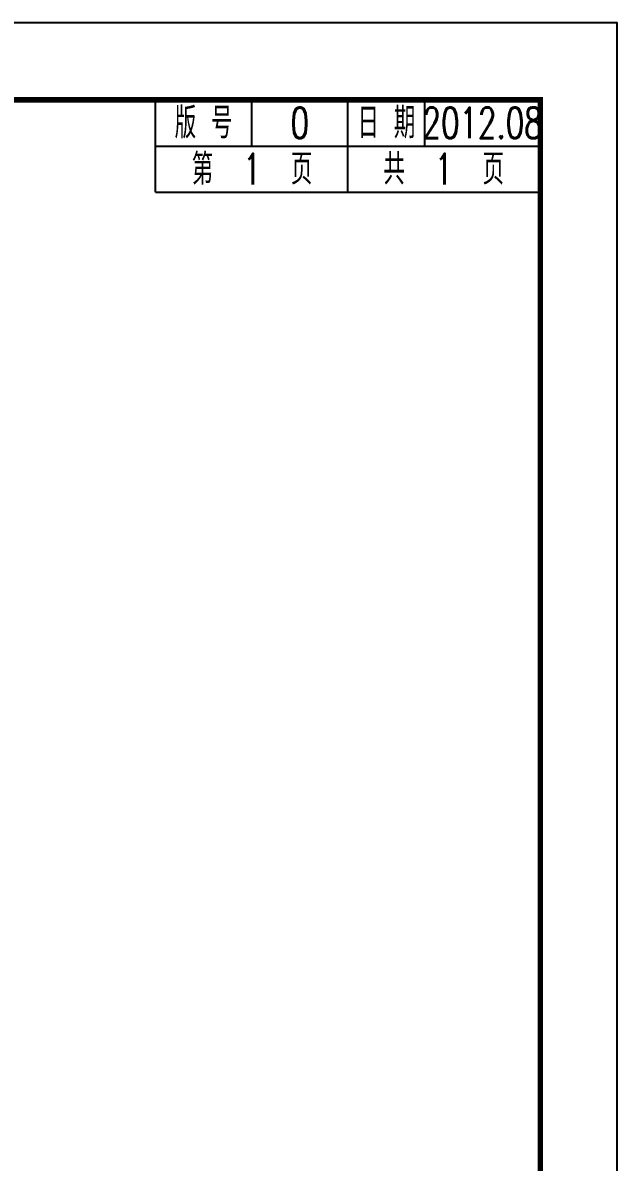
# Model space of a CAD drawing. Extents: x -941089 to 947074, y -2579987 to 8.
# Drawn here: x 2300.4 to 2377.7, y -139.8 to 8.2 of the extents above; entities that cross this region are included whole.
import ezdxf
from ezdxf.enums import TextEntityAlignment as Align

# ---------------------------------------------------------------- set-up
doc = ezdxf.new("R2010")
doc.units = 0
doc.header["$LTSCALE"] = 5
doc.layers.get('0').update_dxf_attribs({"linetype": 'CONTINUOUS'})
doc.layers.add('图框', color=7, linetype='CONTINUOUS')
doc.layers.add('尺寸标注', color=7, linetype='CONTINUOUS')
doc.styles.get("Standard").update_dxf_attribs({"font": 'simplex1.shx', "width": 0.7, "bigfont": 'hztxt.shx'})

# ---------------------------------------------------------------- blocks, each defined once
blk = doc.blocks.new('series')
at = {"width": 0.75}
for tag, height, p in [('页码', 4, (-35, -19)), ('图名', 5, (-220, -282)), ('图号', 5, (-20, -282))]:
    blk.add_attdef(tag, text='', height=height, dxfattribs=at).set_placement(p, align=Align.MIDDLE_CENTER)
blk = doc.blocks.new('123')
at = {"layer": '图框'}
blk.add_lwpolyline([(2377.69, -288.85), (2377.69, 8.15), (1957.69, 8.15), (1957.69, -288.85)], close=True, dxfattribs=at)

msp = doc.modelspace()

# ---------------------------------------------------------------- linework, layer by layer
at = {"layer": '图框'}
for p, q in [((2317.68936, -13.84829), (2317.68936, -1.84829)), ((2330.18936, -7.84829), (2330.18936, -1.84829)), ((2342.68936, -7.84829), (2342.68936, -1.84829)), ((2352.68936, -7.84829), (2352.68936, -1.84829)), ((2317.68936, -7.84829), (2367.68936, -7.84829)), ((2342.68936, -13.84829), (2342.68936, -7.84829)), ((2317.68936, -13.84829), (2367.68936, -13.84829))]:
    msp.add_line(p, q, dxfattribs=at)
at = {"layer": '图框', "const_width": 0.7}
msp.add_lwpolyline([(2367.68936, -1.84829), (1987.68936, -1.84829), (1987.68936, -278.84829), (2367.68936, -278.84829), (2367.68936, -1.84829)], dxfattribs=at)

# ---------------------------------------------------------------- block references
at = {"layer": '图框'}
ref = msp.add_blockref('series', (2377.68936, 8.15171), dxfattribs=at)
ref.add_attrib('页码', '第  1  页    共  1  页', dxfattribs={"layer": '0', "height": 4, "width": 0.7}).set_placement((2342.68936, -10.84829), align=Align.MIDDLE_CENTER)
at = {"layer": '尺寸标注'}
msp.add_blockref('123', (0, 0), dxfattribs=at)

# ---------------------------------------------------------------- texts
at = {"layer": '图框', "width": 0.7}
for s, p in [('版 号', (2323.93936, -4.84829)), ('0', (2336.43936, -4.84829)), ('日 期', (2347.68936, -4.84829)), ('2012.08', (2360.18936, -4.84829))]:
    msp.add_text(s, height=4, dxfattribs=at).set_placement(p, align=Align.MIDDLE_CENTER)

doc.saveas('drawing.dxf')
